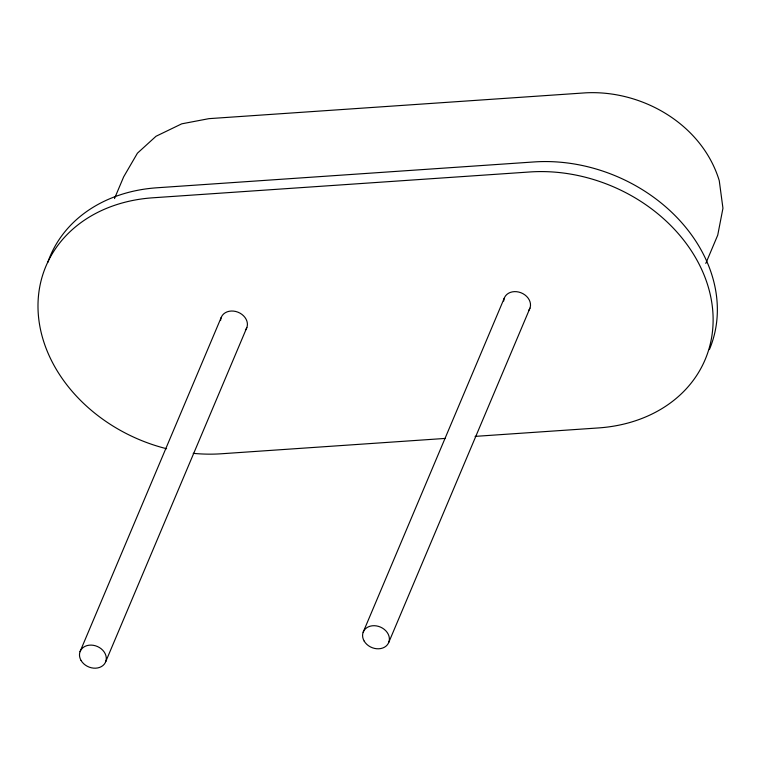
<?xml version="1.0" encoding="UTF-8"?>
<svg xmlns="http://www.w3.org/2000/svg" width="761" height="761" viewBox="0 0 761 761"><rect width="100%" height="100%" fill="white"/><g stroke="black" fill="none" stroke-linecap="round" stroke-linejoin="round"><path stroke-width="1.14" d="M114.492 198.554L123.691 176.79L137.427 153.189L156.015 136.267L181.736 123.834L208.942 118.649L585.713 92.832C642.684 89.874 702.222 124.652 719.25 180.642L722.95 208.238L717.737 235.139L705.789 263.439M80.038 651.663L221.156 317.584M105.731 661.632L246.849 327.553M363.14 632.267L504.258 298.188M388.833 642.236L529.951 308.157M445.413 438.412L221.299 453.775A153.151 123.425 22.9 0 1 193.189 453.337M475.054 436.386L598.384 427.939A153.151 123.425 22.9 0 0 709.128 290.017A153.151 123.425 22.9 0 0 529.818 171.967L152.733 197.803A153.151 123.425 22.9 0 0 38.155 312.048A153.151 123.425 22.9 0 0 166.611 448.724M220.595 320.448A13.784 11.111 22.9 0 1 237.86 312.143A13.784 11.111 22.9 0 1 245.413 330.084M503.696 301.052A13.784 11.111 22.9 0 1 520.962 292.747A13.784 11.111 22.9 0 1 528.514 310.688M47.734 262.535A153.151 123.425 22.9 0 1 156.966 187.777L534.051 161.941A153.151 123.425 22.9 0 1 678.669 219.311A153.151 123.425 22.9 0 1 709.385 349.575M364.177 641.095A13.784 11.111 22.9 0 0 387.397 644.767A13.784 11.111 22.9 0 0 376.381 625.894A13.784 11.111 22.9 0 0 364.177 641.095M81.075 660.491A13.784 11.111 22.9 0 0 104.295 664.163A13.784 11.111 22.9 0 0 93.28 645.29A13.784 11.111 22.9 0 0 81.075 660.491"/></g></svg>
